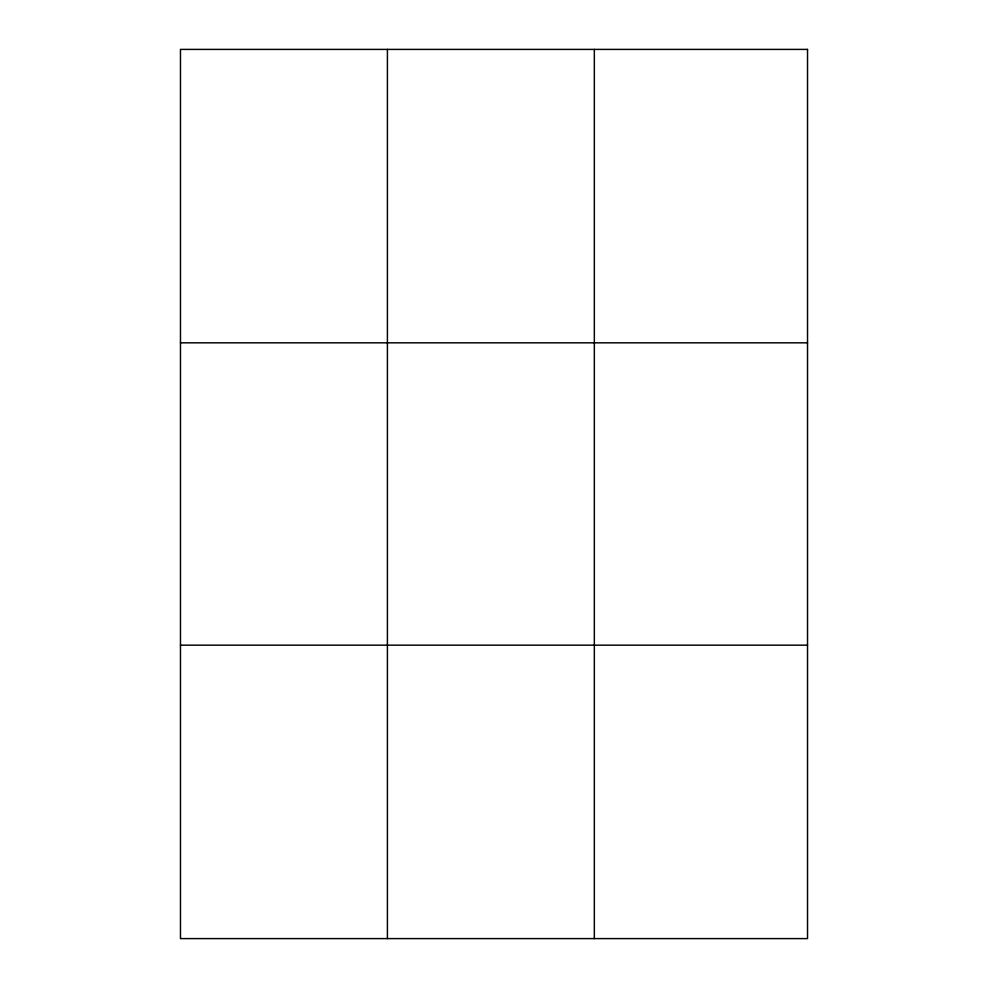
<?xml version="1.0" encoding="UTF-8"?>
<svg xmlns="http://www.w3.org/2000/svg" width="988" height="988" viewBox="0 0 988 988"><rect width="100%" height="100%" fill="white"/><g stroke="black" fill="none" stroke-linecap="round" stroke-linejoin="round"><path stroke-width="1.48" d="M387.407 938.6L387.407 49.4M594.331 938.6L594.331 49.4M180.471 342.836L807.529 342.836M180.471 645.164L807.529 645.164M807.529 49.4L807.529 938.6L180.471 938.6L180.471 49.4L807.529 49.4"/></g></svg>
